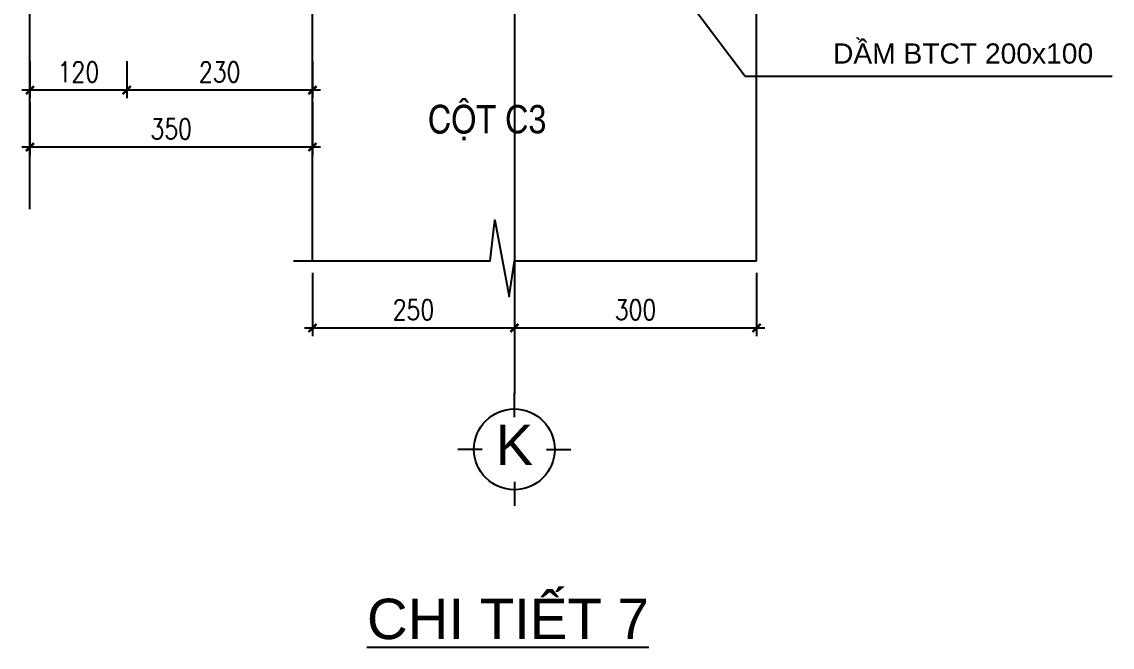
# Model space of a CAD drawing. Header units: inches. Extents: x 651127 to 1529722, y 768575 to 1021311.
# Drawn here: x 1195337 to 1208840, y 806005 to 813746 of the extents above; entities that cross this region are included whole.
import ezdxf
from ezdxf.enums import TextEntityAlignment as Align

# ---------------------------------------------------------------- set-up
doc = ezdxf.new("R2010")
doc.units = ezdxf.units.IN
doc.header["$LTSCALE"] = 1000
doc.header["$MEASUREMENT"] = 0
doc.linetypes.add('CENTER2', pattern=[1.125, 0.75, -0.125, 0.125, -0.125])
doc.layers.get('DEFPOINTS').update_dxf_attribs({"color": 8, "lineweight": 9})
for name, color, linetype in [('DWGshare.com_10', 7, 'Continuous'), ('DWGshare.com_16', 2, 'Continuous'), ('DWGshare.com_19', 136, 'Continuous'), ('DWGshare.com_3', 7, 'Continuous'), ('DWGshare.com_4', 8, 'CENTER2')]:
    doc.layers.add(name, color=color, linetype=linetype)
doc.styles.add('DWGshare.com_14', font='romans.shx', dxfattribs={"width": 0.8})
doc.styles.add('DWGshare.com_2', font='VHELVEB.TTF')
doc.styles.add('DWGshare.com_3', font='VHELVEB.TTF')
doc.styles.add('DWGshare.com_4', font='romans.shx', dxfattribs={"width": 0.8})
doc.styles.add('DWGshare.com_5', font='VHELVCN.TTF')
doc.styles.add('DWGshare.com_6', font='VHELVEN.TTF')
doc.styles.add('DWGshare.com_8', font='VHELVEB.TTF')
doc.dimstyles.new('DWGshare.com_12', dxfattribs={"dimscale": 100, "dimtxt": 2, "dimasz": 1.5, "dimexe": 1.5, "dimexo": 1.5, "dimgap": 1, "dimtad": 1, "dimdec": 0, "dimlfac": 0.2, "dimzin": 0, "dimdsep": 46, "dimtxsty": 'DWGshare.com_14', "dimblk": 'DWGshare.com_1', "dimcen": 3, "dimdle": 1.5, "dimclrd": 256, "dimclre": 256, "dimclrt": 7, "dimadec": 0, "dimazin": 0, "dimtfac": 1, "dimtdec": 0, "dimtix": 1, "dimtmove": 2, "dimatfit": 3, "dimfxl": 1, "dimtolj": 1, "dimtzin": 0, "dimarcsym": 0})
doc.dimstyles.new('DWGshare.com_7', dxfattribs={"dimscale": 100, "dimtxt": 2.5, "dimasz": 1, "dimexe": 1, "dimexo": 1.5, "dimgap": 1, "dimtad": 1, "dimdec": 0, "dimlfac": 0.1, "dimzin": 0, "dimdsep": 46, "dimtxsty": 'DWGshare.com_4', "dimblk": 'DWGshare.com_1', "dimcen": 1.5, "dimdle": 1, "dimclrd": 256, "dimclre": 256, "dimclrt": 7, "dimadec": 0, "dimazin": 0, "dimtfac": 1, "dimtdec": 0, "dimtix": 1, "dimtmove": 2, "dimatfit": 3, "dimfxl": 1, "dimtolj": 1, "dimtzin": 0, "dimarcsym": 0})

# ---------------------------------------------------------------- blocks, each defined once
blk = doc.blocks.new('DWGshare.com_1')
at = {"color": 0, "linetype": 'ByBlock', "const_width": 0.3}
blk.add_lwpolyline([(-0.5, -0.5), (0.5, 0.5)], dxfattribs=at)
blk = doc.blocks.new('*D952')
at = {"layer": 'DEFPOINTS', "color": 0, "ltscale": 100, "transparency": 16777216}
for p in [(1196637, 813408), (1198937, 813409), (1196637, 812900)]:
    blk.add_point(p, dxfattribs=at)
at = {"layer": 'DWGshare.com_19', "lineweight": -2, "ltscale": 100, "transparency": 16777216}
for p, q in [((1196637, 813258), (1196637, 812800)), ((1198937, 813259), (1198937, 812800)), ((1199037, 812900), (1196537, 812900))]:
    blk.add_line(p, q, dxfattribs=at)
at = {"layer": 'DWGshare.com_19', "lineweight": -2, "ltscale": 100, "transparency": 16777216, "xscale": 100, "yscale": 100, "zscale": 100, "rotation": 180}
blk.add_blockref('DWGshare.com_1', (1196637, 812900), dxfattribs=at)
at = {"layer": 'DWGshare.com_19', "lineweight": -2, "ltscale": 100, "transparency": 16777216, "xscale": 100, "yscale": 100, "zscale": 100}
blk.add_blockref('DWGshare.com_1', (1198937, 812900), dxfattribs=at)
at = {"layer": 'DWGshare.com_19', "color": 7, "ltscale": 100, "transparency": 16777216, "insert": (1197787, 813125), "char_height": 250, "attachment_point": 5, "style": 'DWGshare.com_4'}
blk.add_mtext('\\A1;230', dxfattribs=at)
blk = doc.blocks.new('*D953')
at = {"layer": 'DEFPOINTS', "color": 0, "ltscale": 100, "transparency": 16777216}
for p in [(1195437, 813408), (1196637, 813408), (1195437, 812900)]:
    blk.add_point(p, dxfattribs=at)
at = {"layer": 'DWGshare.com_19', "lineweight": -2, "ltscale": 100, "transparency": 16777216}
for p, q in [((1195437, 813258), (1195437, 812800)), ((1196637, 813258), (1196637, 812800)), ((1196737, 812900), (1195337, 812900))]:
    blk.add_line(p, q, dxfattribs=at)
at = {"layer": 'DWGshare.com_19', "lineweight": -2, "ltscale": 100, "transparency": 16777216, "xscale": 100, "yscale": 100, "zscale": 100, "rotation": 180}
blk.add_blockref('DWGshare.com_1', (1195437, 812900), dxfattribs=at)
at = {"layer": 'DWGshare.com_19', "lineweight": -2, "ltscale": 100, "transparency": 16777216, "xscale": 100, "yscale": 100, "zscale": 100}
blk.add_blockref('DWGshare.com_1', (1196637, 812900), dxfattribs=at)
at = {"layer": 'DWGshare.com_19', "color": 7, "ltscale": 100, "transparency": 16777216, "insert": (1196037, 813125), "char_height": 250, "attachment_point": 5, "style": 'DWGshare.com_4'}
blk.add_mtext('\\A1;120', dxfattribs=at)
blk = doc.blocks.new('*D954')
at = {"layer": 'DEFPOINTS', "color": 0, "ltscale": 100, "transparency": 16777216}
for p in [(1195437, 812900), (1198937, 812900), (1195437, 812195)]:
    blk.add_point(p, dxfattribs=at)
at = {"layer": 'DWGshare.com_19', "lineweight": -2, "ltscale": 100, "transparency": 16777216}
for p, q in [((1195437, 812750), (1195437, 812095)), ((1198937, 812750), (1198937, 812095)), ((1199037, 812195), (1195337, 812195))]:
    blk.add_line(p, q, dxfattribs=at)
at = {"layer": 'DWGshare.com_19', "lineweight": -2, "ltscale": 100, "transparency": 16777216, "xscale": 100, "yscale": 100, "zscale": 100, "rotation": 180}
blk.add_blockref('DWGshare.com_1', (1195437, 812195), dxfattribs=at)
at = {"layer": 'DWGshare.com_19', "lineweight": -2, "ltscale": 100, "transparency": 16777216, "xscale": 100, "yscale": 100, "zscale": 100}
blk.add_blockref('DWGshare.com_1', (1198937, 812195), dxfattribs=at)
at = {"layer": 'DWGshare.com_19', "color": 7, "ltscale": 100, "transparency": 16777216, "insert": (1197187, 812420), "char_height": 250, "attachment_point": 5, "style": 'DWGshare.com_4'}
blk.add_mtext('\\A1;350', dxfattribs=at)
blk = doc.blocks.new('*D962')
at = {"layer": 'DEFPOINTS', "color": 0, "ltscale": 100, "transparency": 16777216}
for p in [(1201437, 810967), (1198937, 810788), (1201437, 809956)]:
    blk.add_point(p, dxfattribs=at)
at = {"layer": 'DWGshare.com_19', "lineweight": -2, "ltscale": 100, "transparency": 16777216}
for p, q in [((1201437, 810817), (1201437, 809856)), ((1198937, 810638), (1198937, 809856)), ((1198837, 809956), (1201537, 809956))]:
    blk.add_line(p, q, dxfattribs=at)
at = {"layer": 'DWGshare.com_19', "lineweight": -2, "ltscale": 100, "transparency": 16777216, "xscale": 100, "yscale": 100, "zscale": 100, "rotation": 180}
blk.add_blockref('DWGshare.com_1', (1198937, 809956), dxfattribs=at)
at = {"layer": 'DWGshare.com_19', "lineweight": -2, "ltscale": 100, "transparency": 16777216, "xscale": 100, "yscale": 100, "zscale": 100}
blk.add_blockref('DWGshare.com_1', (1201437, 809956), dxfattribs=at)
at = {"layer": 'DWGshare.com_19', "color": 7, "ltscale": 100, "transparency": 16777216, "insert": (1200187, 810181), "char_height": 250, "attachment_point": 5, "style": 'DWGshare.com_4'}
blk.add_mtext('\\A1;250', dxfattribs=at)
blk = doc.blocks.new('*D963')
at = {"layer": 'DEFPOINTS', "color": 0, "ltscale": 100, "transparency": 16777216}
for p in [(1201437, 810967), (1204437, 810788), (1204437, 809956)]:
    blk.add_point(p, dxfattribs=at)
at = {"layer": 'DWGshare.com_19', "lineweight": -2, "ltscale": 100, "transparency": 16777216}
for p, q in [((1201437, 810817), (1201437, 809856)), ((1204437, 810638), (1204437, 809856)), ((1201337, 809956), (1204537, 809956))]:
    blk.add_line(p, q, dxfattribs=at)
at = {"layer": 'DWGshare.com_19', "lineweight": -2, "ltscale": 100, "transparency": 16777216, "xscale": 100, "yscale": 100, "zscale": 100, "rotation": 180}
blk.add_blockref('DWGshare.com_1', (1201437, 809956), dxfattribs=at)
at = {"layer": 'DWGshare.com_19', "lineweight": -2, "ltscale": 100, "transparency": 16777216, "xscale": 100, "yscale": 100, "zscale": 100}
blk.add_blockref('DWGshare.com_1', (1204437, 809956), dxfattribs=at)
at = {"layer": 'DWGshare.com_19', "color": 7, "ltscale": 100, "transparency": 16777216, "insert": (1202937, 810181), "char_height": 250, "attachment_point": 5, "style": 'DWGshare.com_4'}
blk.add_mtext('\\A1;300', dxfattribs=at)
blk = doc.blocks.new('DWGshare.com_2')
for p, q in [((0, 320), (0, 560)), ((-320, 0), (-560, 0)), ((320, 0), (560, 0)), ((0, -320), (0, -560))]:
    blk.add_line(p, q)
blk.add_circle((0, 0), 400)
at = {"linetype": 'Continuous', "style": 'DWGshare.com_2'}
blk.add_attdef('2', text='', height=350, dxfattribs=at).set_placement((0, 0), align=Align.MIDDLE_CENTER)

msp = doc.modelspace()

# ---------------------------------------------------------------- linework, layer by layer
at = {"layer": 'DWGshare.com_19'}
msp.add_lwpolyline([(1198702.8, 810787.5), (1201136.4, 810787.5), (1201195.2, 811292.2), (1201373.3, 810345.9), (1201439.6, 810787.5), (1204436.6, 810787.5)], dxfattribs=at)
at = {"layer": 'DWGshare.com_3', "ltscale": 100}
for p, q in [((1198936.6, 810787.5), (1198936.6, 820524.5)), ((1204436.6, 810787.5), (1204436.6, 815618.9))]:
    msp.add_line(p, q, dxfattribs=at)
at = {"layer": 'DWGshare.com_4', "ltscale": 1000}
for p, q in [((1201436.6, 826576.2), (1201436.6, 810339.3)), ((1201436.6, 826576.2), (1201436.6, 810339.3)), ((1195436.6, 811428.6), (1195436.6, 826513.9)), ((1201436.6, 809907.8), (1201436.6, 809141.1))]:
    msp.add_line(p, q, dxfattribs=at)

# ---------------------------------------------------------------- block references
at = {"layer": 'DWGshare.com_16', "color": 31, "xscale": 1.25, "yscale": 1.25, "zscale": 1.25}
msp.add_blockref('DWGshare.com_2', (1201436.6, 808453.6), dxfattribs=at)

# ---------------------------------------------------------------- texts
at = {"layer": 'DWGshare.com_10', "style": 'DWGshare.com_6'}
msp.add_text('DAÀM BTCT 200x100', height=250, dxfattribs=at).set_placement((1205383.1, 813228.4))
at = {"layer": 'DWGshare.com_10', "style": 'DWGshare.com_3'}
msp.add_text('%%UCHI TIEÁT 7', height=500, dxfattribs=at).set_placement((1201357.2, 806105), align=Align.CENTER)
at = {"layer": 'DWGshare.com_16', "color": 2, "linetype": 'Continuous', "style": 'DWGshare.com_5'}
msp.add_text('COÄT C3', height=350, dxfattribs=at).set_placement((1200366.5, 812365.5))
at = {"layer": 'DWGshare.com_16', "color": 31, "style": 'DWGshare.com_8'}
msp.add_text('K', height=500, dxfattribs=at).set_placement((1201437.2, 808258.6), align=Align.CENTER)

# ---------------------------------------------------------------- dimensions: what is measured, and where the dimension line sits
at = {"layer": 'DWGshare.com_19', "ltscale": 100}
for base, p1, p2, picture, middle in [((1195436.6, 812900), (1196636.6, 813408.2), (1195436.6, 813408.2), '*D953', (1196036.6, 813125)), ((1196636.6, 812900), (1198936.6, 813409), (1196636.6, 813408.2), '*D952', (1197786.6, 813125)), ((1195436.6, 812195.2), (1198936.6, 812900), (1195436.6, 812900), '*D954', (1197186.6, 812420.2)), ((1201436.6, 809955.6), (1198936.6, 810787.5), (1201436.6, 810967), '*D962', (1200186.6, 810180.6)), ((1204436.6, 809955.6), (1201436.6, 810967), (1204436.6, 810787.5), '*D963', (1202936.6, 810180.6))]:
    dim = msp.add_linear_dim(base=base, p1=p1, p2=p2, dimstyle='DWGshare.com_7', dxfattribs=at)
    dim.commit()
    dim.dimension.update_dxf_attribs({"geometry": picture, "text_midpoint": middle})

# ---------------------------------------------------------------- leaders
at = {"layer": 'DWGshare.com_19'}
msp.add_leader([(1203085.7, 814677.5), (1204297.1, 813074.9), (1208840.5, 813074.9)], dimstyle='DWGshare.com_12', override={"dimtad": 0}, dxfattribs=at)

doc.saveas('drawing.dxf')
